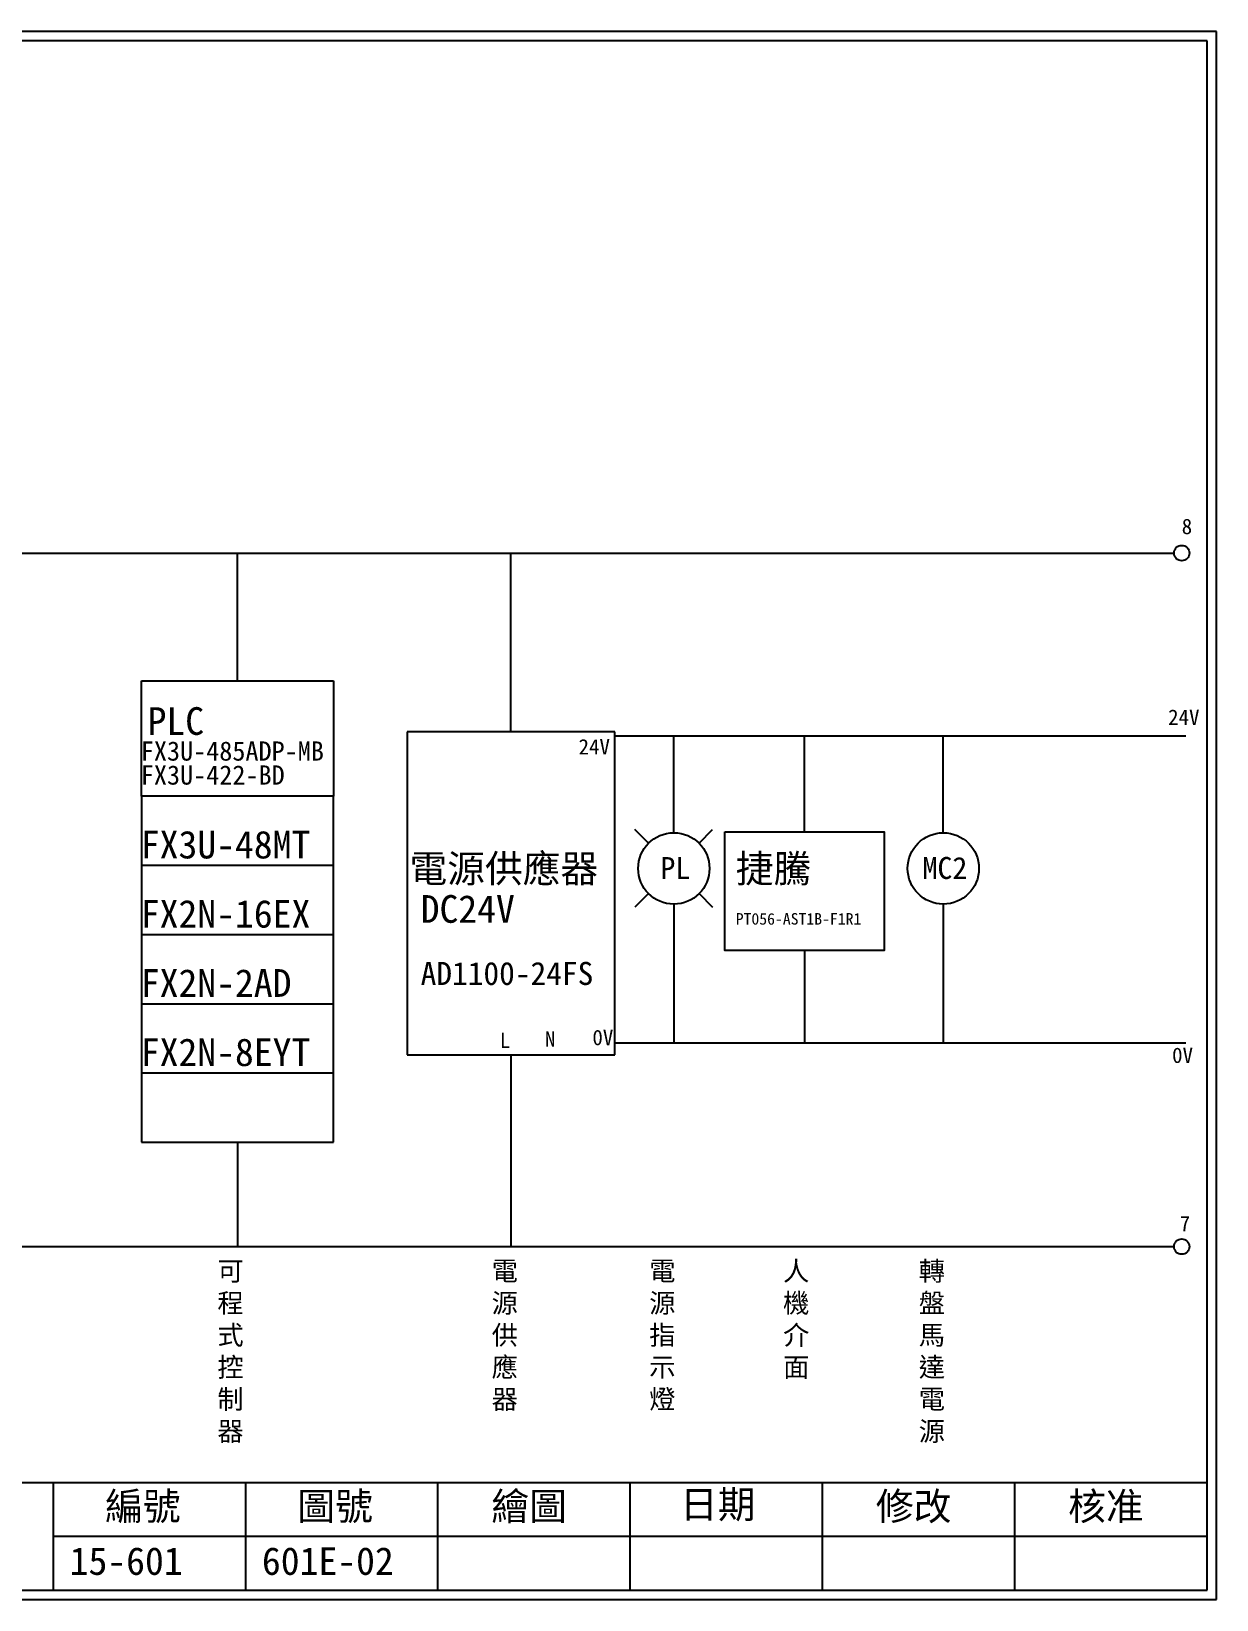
# Model space of a CAD drawing. Extents: x 10 to 297, y 3 to 207.
# Drawn here: x 142.9 to 297, y 3 to 207 of the extents above; entities that cross this region are included whole.
import ezdxf
from ezdxf.enums import TextEntityAlignment as Align

# ---------------------------------------------------------------- set-up
doc = ezdxf.new("R2010")
doc.units = 0
doc.layers.get('0').update_dxf_attribs({"linetype": 'CONTINUOUS'})
doc.layers.add('圖框層', color=7, linetype='CONTINUOUS')
doc.layers.add('標尺寸層', color=3, linetype='CONTINUOUS')
doc.styles.add('CNS', font='romanc.shx', dxfattribs={"bigfont": 'chineset.shx'})
doc.styles.add('STSL', font='kaiu.ttf')

msp = doc.modelspace()

# ---------------------------------------------------------------- linework, layer by layer
for p, q in [((48.79, 139.12), (291.46, 139.12)), ((157.18, 122.51), (182.18, 122.51)), ((157.18, 107.51), (157.18, 122.51)), ((182.18, 122.51), (182.18, 107.51)), ((218.73, 115.86), (191.73, 115.86)), ((191.73, 115.86), (191.73, 73.86)), ((218.73, 73.86), (218.73, 115.86)), ((292.99, 115.32), (218.73, 115.32)), ((226.42, 106.65), (226.42, 115.32)), ((261.46, 106.65), (261.46, 115.32)), ((182.18, 107.51), (157.18, 107.51)), ((157.18, 107.51), (157.18, 98.51)), ((182.18, 98.51), (182.18, 107.51)), ((226.42, 102.74), (226.42, 106.65)), ((261.46, 102.74), (261.46, 106.65)), ((223.13, 101.38), (221.37, 103.15)), ((229.7, 101.38), (231.46, 103.15)), ((157.18, 98.51), (182.18, 98.51)), ((157.18, 98.51), (157.18, 89.51)), ((182.18, 89.51), (182.18, 98.51)), ((223.13, 94.82), (221.37, 93.05)), ((229.7, 94.82), (231.46, 93.05)), ((226.42, 93.46), (226.42, 89.51)), ((261.46, 93.46), (261.46, 89.51)), ((157.18, 89.51), (182.18, 89.51)), ((157.18, 89.51), (157.18, 80.51)), ((182.18, 80.51), (182.18, 89.51)), ((226.42, 89.51), (226.42, 75.38)), ((261.46, 89.51), (261.46, 75.38)), ((157.18, 80.51), (182.18, 80.51)), ((157.18, 80.51), (157.18, 71.51)), ((182.18, 71.51), (182.18, 80.51)), ((191.73, 73.86), (218.73, 73.86)), ((292.99, 75.38), (218.73, 75.38)), ((157.18, 71.51), (182.18, 71.51)), ((157.18, 71.51), (157.18, 62.51)), ((182.18, 62.51), (182.18, 71.51)), ((157.18, 62.51), (182.18, 62.51)), ((52.98, 48.91), (291.46, 48.91))]:
    msp.add_line(p, q)
for centre in [(226.42, 98.1), (261.46, 98.1)]:
    msp.add_circle(centre, 4.64)
at = {"layer": '圖框層', "color": 7}
for p, q in [((297, 206.97), (10, 206.97)), ((297, 3), (297, 206.97)), ((295.75, 205.72), (11.25, 205.72)), ((295.75, 4.25), (295.75, 205.72)), ((11.25, 18.25), (295.75, 18.25)), ((145.75, 4.25), (145.75, 18.25)), ((170.75, 4.25), (170.75, 18.25)), ((195.75, 4.25), (195.75, 18.25)), ((220.75, 4.25), (220.75, 18.25)), ((245.75, 4.25), (245.75, 18.25)), ((270.75, 4.25), (270.75, 18.25)), ((145.75, 11.25), (295.75, 11.25)), ((11.25, 4.25), (295.75, 4.25)), ((10, 3), (297, 3))]:
    msp.add_line(p, q, dxfattribs=at)
at = {"layer": '標尺寸層', "color": 7}
for p, q in [((169.68, 122.51), (169.68, 139.12)), ((205.23, 115.86), (205.23, 139.12)), ((243.4, 102.85), (243.4, 115.32)), ((243.4, 87.41), (243.4, 75.38)), ((205.23, 73.86), (205.23, 48.91)), ((169.68, 62.51), (169.68, 48.91))]:
    msp.add_line(p, q, dxfattribs=at)
msp.add_lwpolyline([(233.05, 102.85), (253.75, 102.85), (253.75, 87.41), (233.05, 87.41)], close=True, dxfattribs=at)
for centre in [(292.46, 139.12), (292.46, 48.91)]:
    msp.add_circle(centre, 1, dxfattribs=at)

# ---------------------------------------------------------------- texts
at = {"color": 7}
for s, p in [('PL', (226.62, 98.16)), ('MC2', (261.67, 98.16))]:
    msp.add_text(s, height=2.856, dxfattribs=at).set_placement(p, align=Align.MIDDLE_CENTER)
at = {"layer": '圖框層', "color": 4, "style": 'STSL'}
for s, height, p in [('8', 2, (292.46, 141.58)), ('PLC', 3.6, (157.99, 115.47)), ('24V', 2, (290.69, 116.77)), ('FX3U-485ADP-MB', 2.5, (157.11, 112.12)), ('24V', 2, (214.03, 112.92)), ('FX3U-422-BD', 2.5, (157.11, 109)), ('FX3U-48MT', 3.6, (157.11, 99.4)), ('電源供應器', 3.6, (192.04, 96.28)), ('捷騰', 3.6, (234.47, 96.28)), ('FX2N-16EX', 3.6, (157.11, 90.4)), ('DC24V', 3.6, (193.5, 91.03)), ('PT056-AST1B-F1R1', 1.5, (234.47, 90.79)), ('AD1100-24FS', 3, (193.5, 82.94)), ('FX2N-2AD', 3.6, (157.11, 81.4)), ('FX2N-8EYT', 3.6, (157.11, 72.4)), ('L', 2, (203.79, 74.76)), ('N', 2, (209.66, 74.91)), ('0V', 2, (215.83, 75.11)), ('0V', 2, (291.21, 72.8)), ('7', 2, (292.2, 50.91)), ('編號', 3.6, (152.47, 13.34)), ('圖號', 3.6, (177.47, 13.34)), ('繪圖', 3.6, (202.69, 13.34)), ('日期', 3.6, (227.22, 13.59)), ('修改', 3.6, (252.69, 13.34)), ('核准', 3.6, (277.69, 13.34)), ('15-601', 3.6, (147.86, 6.22)), ('601E-02', 3.6, (172.86, 6.22))]:
    msp.add_text(s, height=height, dxfattribs=at).set_placement(p)
at = {"layer": '標尺寸層', "color": 7, "char_height": 2.5, "width": 5.4243, "attachment_point": 1, "style": 'CNS'}
for s, insert in [('{\\fDFKai-SB|b0|i0|c136|p65;可程式控制器}', (167.07, 46.99)), ('{\\fDFKai-SB|b0|i0|c136|p65;電源供應器}', (202.73, 46.99)), ('{\\fDFKai-SB|b0|i0|c136|p65;電源指示燈}', (223.22, 46.99)), ('{\\fDFKai-SB|b0|i0|c136|p65;人機介面}', (240.63, 46.99)), ('{\\fDFKai-SB|b0|i0|c136|p65;轉盤馬達電源}', (258.27, 46.99))]:
    msp.add_mtext(s, dxfattribs=dict(at, insert=insert))

doc.saveas('drawing.dxf')
